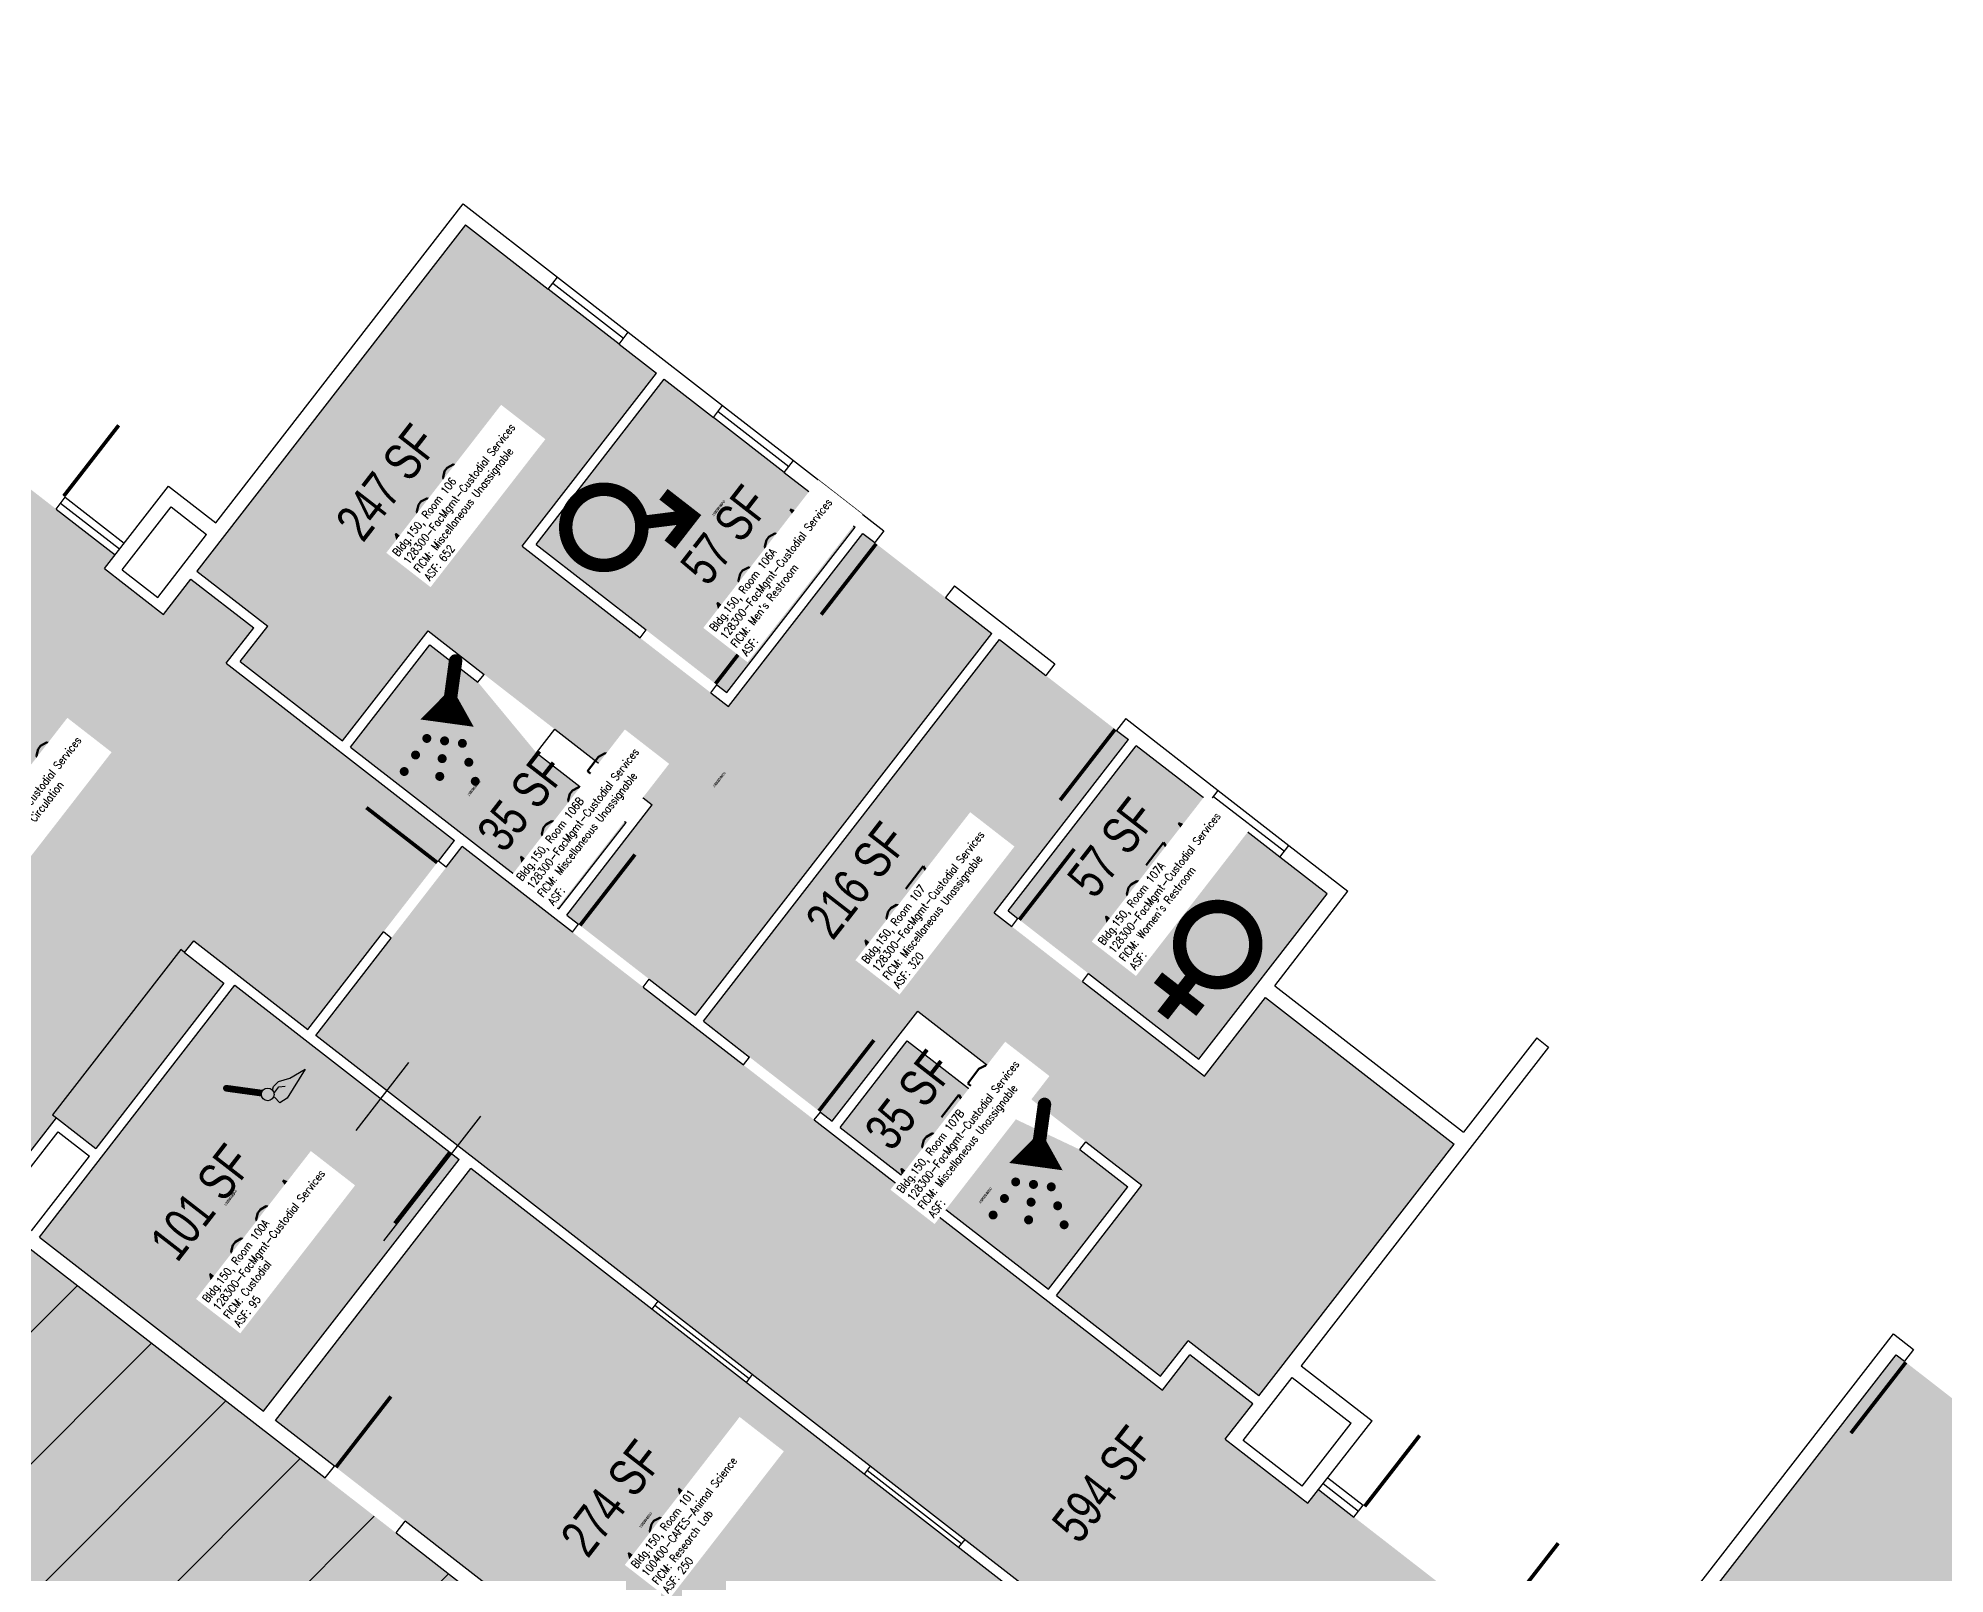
# Model space of a CAD drawing. Header units: inches. Extents: x 69146066 to 69148655, y 27723428 to 27725585.
# Drawn here: x 69146649 to 69147415, y 27724747 to 27725363 of the extents above; entities that cross this region are included whole.
import ezdxf
from ezdxf.enums import TextEntityAlignment as Align

# ---------------------------------------------------------------- set-up
doc = ezdxf.new("R2010")
doc.units = ezdxf.units.IN
doc.header["$LTSCALE"] = 100
doc.header["$MEASUREMENT"] = 0
doc.layers.get('0').update_dxf_attribs({"linetype": 'CONTINUOUS'})
for name, color, linetype in [('A-DOOR', 2, 'CONTINUOUS'), ('A-FLOR', 3, 'CONTINUOUS'), ('A-GLAZ', 1, 'CONTINUOUS'), ('A-IDEN-ICON', 4, 'CONTINUOUS'), ('A-IDEN-RNUM', 7, 'CONTINUOUS'), ('A-IDEN-SNUM', 4, 'CONTINUOUS'), ('A-IDEN-VNUM', 4, 'CONTINUOUS'), ('A-WALL', 5, 'CONTINUOUS'), ('AREA-TEXT', 3, 'CONTINUOUS'), ('Rooms-Capacity', 4, 'CONTINUOUS'), ('Rooms-Category-Color', 7, 'CONTINUOUS'), ('Rooms-College-Color', 7, 'CONTINUOUS'), ('Rooms-Department-Color', 7, 'CONTINUOUS'), ('Rooms-Division-Color', 7, 'CONTINUOUS'), ('Rooms-Information', 7, 'CONTINUOUS')]:
    doc.layers.add(name, color=color, linetype=linetype)
doc.styles.add('AREA', font='arial.ttf', dxfattribs={"width": 0.75, "height": 12})
doc.styles.add('ROOMSNUMBER', font='txt', dxfattribs={"height": 1})
doc.styles.add('ROOMVNUMBER', font='simplex.shx', dxfattribs={"width": 0.85})

# ---------------------------------------------------------------- blocks, each defined once
blk = doc.blocks.new('CPSHOWER')
at = {"color": 0, "linetype": 'ByBlock'}
blk.add_lwpolyline([(-0.015, 0.0396, 0, 0.06, 0), (0.005, 0.005, 0.06, 0.06, 0)], format="xyseb", dxfattribs=at)
for points, const_width in [([(-0.0319, 0.0624, 1), (-0.0281, 0.0689, 1)], 0.0075), ([(0.0302, -0.0036, 1), (0.0345, -0.0011, 1)], 0.005), ([(-0.0045, -0.0236, 1), (-0.0002, -0.0211, 1)], 0.005), ([(0.0128, -0.0136, 1), (0.0172, -0.0111, 1)], 0.005), ([(0.0488, -0.0159, 1), (0.0531, -0.0134, 1)], 0.005), ([(-0.0031, -0.0459, 1), (0.0012, -0.0434, 1)], 0.005), ([(0.0228, -0.0309, 1), (0.0272, -0.0284, 1)], 0.005), ([(0.0328, -0.0482, 1), (0.0372, -0.0457, 1)], 0.005), ([(0.0675, -0.0282, 1), (0.0718, -0.0257, 1)], 0.005), ([(-0.0018, -0.0682, 1), (0.0025, -0.0657, 1)], 0.005)]:
    blk.add_lwpolyline(points, format="xyb", close=True, dxfattribs=dict(at, const_width=const_width))
at = {"color": 0, "linetype": 'ByBlock', "const_width": 0.015}
blk.add_lwpolyline([(-0.01, 0.031), (-0.03, 0.0656)], dxfattribs=at)
blk = doc.blocks.new('CPMEN')
at = {"color": 0, "linetype": 'ByBlock', "const_width": 0.015}
for points in [[(0.055, 0.01), (0.055, 0.05), (0.015, 0.05)], [(0.0151, 0.0101), (0.055, 0.05)]]:
    blk.add_lwpolyline(points, dxfattribs=at)
blk.add_lwpolyline([(-0.0575, -0.02, 1), (0.0275, -0.02, 1)], format="xyb", close=True, dxfattribs=at)
blk = doc.blocks.new('CPWOMEN')
at = {"color": 0, "linetype": 'ByBlock', "const_width": 0.015}
blk.add_lwpolyline([(-0.0375, 0, 1), (0.0475, 0, 1)], format="xyb", close=True, dxfattribs=at)
for points in [[(0.005, -0.04), (0.005, -0.1)], [(-0.025, -0.07), (0.035, -0.07)]]:
    blk.add_lwpolyline(points, dxfattribs=at)
blk = doc.blocks.new('CPCUST')
for p, q in [((0.0262, -0.0408), (0.0446, -0.0406)), ((0.0297, -0.0341), (0.0376, -0.0302)), ((0.0376, -0.0302), (0.0533, -0.0324)), ((0.0446, -0.0406), (0.0543, -0.0505)), ((0.0533, -0.0324), (0.0745, -0.0479)), ((0.0171, -0.0639), (0.02, -0.0466)), ((0.0358, -0.0705), (0.0171, -0.0639)), ((0.1117, -0.0625), (0.0358, -0.0705)), ((0.0745, -0.0479), (0.1117, -0.0625))]:
    blk.add_line(p, q)
at = {"const_width": 0.015}
blk.add_lwpolyline([(-0.03, 0.05), (0.01, -0.0193)], dxfattribs=at)
at = {"const_width": 0.0075}
blk.add_lwpolyline([(-0.0332, 0.0481, 1), (-0.0268, 0.0519, 1)], format="xyb", close=True, dxfattribs=at)
blk.add_circle((0.0158, -0.0313), 0.0141)

msp = doc.modelspace()

# ---------------------------------------------------------------- hatches: boundary and pattern name
at = {"layer": 'Rooms-Capacity'}
h = msp.add_hatch(dxfattribs=at)
h.set_pattern_fill('ANSI31', color=256, scale=300, style=0)
h.set_pattern_definition([(45, (0, 0), (-26.516504294, 26.516504294), [])])
h.paths.add_polyline_path([(69146668.64, 27724457.11), (69146706.56, 27724427.68), (69146744.47, 27724398.24), (69146787.52, 27724364.82), (69146809.6, 27724393.26), (69146853.75, 27724450.13), (69146982.53, 27724616.01), (69146792.95, 27724763.19), (69146764.51, 27724785.26), (69146730.55, 27724811.63), (69146702.11, 27724833.71), (69146646.03, 27724877.25), (69146622.13, 27724895.8), (69146593.7, 27724917.87), (69146555.98, 27724947.16), (69146480.55, 27724850), (69146451.12, 27724812.08), (69146436.4, 27724793.12), (69146406.96, 27724755.21), (69146360.97, 27724695.97), (69146403.63, 27724662.85), (69146441.54, 27724633.42), (69146479.46, 27724603.98), (69146517.37, 27724574.55), (69146555.29, 27724545.11), (69146593.2, 27724515.68), (69146630.72, 27724486.55)])
at = {"layer": 'Rooms-Category-Color', "true_color": 0xadadad}
for points in [[(69146680.07, 27725155.92), (69146656.37, 27725174.32), (69146599.5, 27725218.47), (69146575.8, 27725236.87), (69146571.51, 27725231.34), (69146552.55, 27725246.05), (69146534.15, 27725222.36), (69146526.26, 27725228.49), (69146497.82, 27725250.57), (69146385.65, 27725337.64), (69146357.22, 27725359.72), (69146352.48, 27725363.4), (69146347.88, 27725357.47), (69146325.8, 27725329.04), (69146319.98, 27725321.53), (69146366.18, 27725285.66), (69146394.62, 27725263.58), (69146501.65, 27725180.49), (69146491.84, 27725167.85), (69146450.45, 27725114.53), (69146438.49, 27725099.13), (69146416.41, 27725070.69), (69146412.74, 27725065.96), (69146431.69, 27725051.24), (69146427.4, 27725045.71), (69146451.1, 27725027.31), (69146507.97, 27724983.16), (69146531.67, 27724964.76), (69146535.96, 27724970.29), (69146597.38, 27724922.61), (69146625.81, 27724900.54), (69146630.75, 27724896.7), (69146656.5, 27724929.88), (69146672.3, 27724917.62), (69146723.81, 27724983.97), (69146708.02, 27724996.23), (69146711.7, 27725000.97), (69146757.51, 27724965.4), (69146787.86, 27725004.5), (69146809.94, 27725032.94), (69146816.38, 27725041.24), (69146724.75, 27725112.37), (69146735.79, 27725126.59), (69146710.51, 27725146.21), (69146699.47, 27725131.99), (69146675.78, 27725150.39)], [(69146919.38, 27725100.53), (69146926.49, 27725095.01), (69146980.45, 27725164.52), (69146985.19, 27725160.84), (69147013.63, 27725138.77), (69147032.19, 27725124.36), (69146913.23, 27724971.11), (69146894.66, 27724985.53), (69146866.23, 27725007.6), (69146861.49, 27725011.28), (69146895.83, 27725055.52), (69146856.73, 27725085.87), (69146828.29, 27725107.95), (69146805.78, 27725125.42), (69146771.44, 27725081.19), (69146730.36, 27725113.08), (69146741.4, 27725127.29), (69146712.96, 27725149.37), (69146820.89, 27725288.39), (69146854.07, 27725262.64), (69146882.51, 27725240.56), (69146897.51, 27725228.91), (69146843.55, 27725159.4), (69146890.94, 27725122.61)], [(69146921.83, 27725103.69), (69146893.4, 27725125.77), (69146849.16, 27725160.11), (69146900.67, 27725226.46), (69146920.42, 27725211.13), (69146948.86, 27725189.05), (69146977.29, 27725166.98), (69146925.78, 27725100.62)], [(69146806.49, 27725119.81), (69146825.84, 27725104.79), (69146849.37, 27725076.39), (69146885.31, 27725048.49), (69146858.33, 27725013.73), (69146774.6, 27725078.74)], [(69147087.09, 27725081.74), (69147033.13, 27725012.22), (69147040.24, 27725006.71), (69147068.67, 27724984.63), (69147117.65, 27724946.61), (69147142.18, 27724978.21), (69147218.01, 27724919.34), (69147139.51, 27724818.23), (69147111.08, 27724840.3), (69147100.04, 27724826.09), (69147058.17, 27724858.59), (69147092.51, 27724902.82), (69147070, 27724920.3), (69147041.57, 27724942.37), (69147002.47, 27724972.73), (69146968.12, 27724928.49), (69146963.39, 27724932.17), (69146934.95, 27724954.25), (69146916.39, 27724968.66), (69147035.35, 27725121.9), (69147053.92, 27725107.49), (69147082.35, 27725085.42)], [(69147147.91, 27725034.52), (69147119.48, 27725056.59), (69147090.25, 27725079.28), (69147038.74, 27725012.93), (69147042.69, 27725009.87), (69147071.13, 27724987.79), (69147115.36, 27724953.45), (69147166.87, 27725019.8)], [(69146791.02, 27725002.05), (69146760.67, 27724962.95), (69147071.89, 27724721.34), (69147031.42, 27724669.21), (69147009.34, 27724640.77), (69146990.95, 27724617.07), (69147019.38, 27724595), (69147015.09, 27724589.47), (69147029.31, 27724578.43), (69147086.18, 27724534.28), (69147100.4, 27724523.24), (69147104.69, 27724528.77), (69147133.13, 27724506.69), (69147140.49, 27724516.17), (69147184.64, 27724573.04), (69147214.08, 27724610.96), (69147251.99, 27724581.52), (69147282.96, 27724621.41), (69147305.03, 27724649.85), (69147310.86, 27724657.35), (69147244.51, 27724708.87), (69147248.8, 27724714.39), (69147234.58, 27724725.43), (69147177.71, 27724769.59), (69147163.49, 27724780.62), (69147159.2, 27724775.09), (69147126.02, 27724800.85), (69147137.06, 27724815.07), (69147111.78, 27724834.69), (69147100.75, 27724820.47), (69146960.93, 27724929.01), (69146932.5, 27724951.09), (69146892.21, 27724982.37), (69146863.77, 27725004.44), (69146819.54, 27725038.78), (69146813.1, 27725030.49)], [(69146705.79, 27724838.45), (69146734.23, 27724816.37), (69146739.76, 27724812.08), (69146818.25, 27724913.19), (69146728.2, 27724983.09), (69146649.71, 27724881.99)], [(69146998.27, 27724960.8), (69147034.21, 27724932.9), (69147067.55, 27724917.14), (69147086.9, 27724902.11), (69147055.01, 27724861.04), (69146971.28, 27724926.04)]]:
    msp.add_hatch(color=253, dxfattribs=at).paths.add_polyline_path(points)
at = {"layer": 'Rooms-Category-Color', "true_color": 0xe3f498}
for points in [[(69146668.64, 27724457.11), (69146706.56, 27724427.68), (69146744.47, 27724398.24), (69146787.52, 27724364.82), (69146809.6, 27724393.26), (69146853.75, 27724450.13), (69146982.53, 27724616.01), (69146792.95, 27724763.19), (69146764.51, 27724785.26), (69146730.55, 27724811.63), (69146702.11, 27724833.71), (69146646.03, 27724877.25), (69146622.13, 27724895.8), (69146593.7, 27724917.87), (69146555.98, 27724947.16), (69146480.55, 27724850), (69146451.12, 27724812.08), (69146436.4, 27724793.12), (69146406.96, 27724755.21), (69146360.97, 27724695.97), (69146403.63, 27724662.85), (69146441.54, 27724633.42), (69146479.46, 27724603.98), (69146517.37, 27724574.55), (69146555.29, 27724545.11), (69146593.2, 27724515.68), (69146630.72, 27724486.55)], [(69147006.18, 27724643.22), (69147028.26, 27724671.66), (69147066.28, 27724720.63), (69146822.99, 27724909.51), (69146744.5, 27724808.4), (69146768.19, 27724790), (69146796.63, 27724767.93), (69146987.79, 27724619.52)], [(69147791.86, 27724610.56), (69147794.32, 27724613.72), (69147818.29, 27724595.1), (69147856.21, 27724565.67), (69147888.6, 27724540.52), (69147885.53, 27724536.58), (69147863.45, 27724508.14), (69147844.75, 27724484.05), (69147800.6, 27724427.17), (69147730.38, 27724336.73), (69147682.99, 27724373.52), (69147654.55, 27724395.6), (69147280.14, 27724686.27), (69147395.42, 27724834.77), (69147398.78, 27724832.17), (69147427.22, 27724810.09), (69147452.3, 27724790.62), (69147492.77, 27724842.75), (69147601.78, 27724758.13), (69147658.65, 27724713.97)]]:
    msp.add_hatch(color=61, dxfattribs=at).paths.add_polyline_path(points)
at = {"layer": 'Rooms-College-Color', "true_color": 0xadadad}
for points in [[(69146680.07, 27725155.92), (69146656.37, 27725174.32), (69146599.5, 27725218.47), (69146575.8, 27725236.87), (69146571.51, 27725231.34), (69146552.55, 27725246.05), (69146534.15, 27725222.36), (69146526.26, 27725228.49), (69146497.82, 27725250.57), (69146385.65, 27725337.64), (69146357.22, 27725359.72), (69146352.48, 27725363.4), (69146347.88, 27725357.47), (69146325.8, 27725329.04), (69146319.98, 27725321.53), (69146366.18, 27725285.66), (69146394.62, 27725263.58), (69146501.65, 27725180.49), (69146491.84, 27725167.85), (69146450.45, 27725114.53), (69146438.49, 27725099.13), (69146416.41, 27725070.69), (69146412.74, 27725065.96), (69146431.69, 27725051.24), (69146427.4, 27725045.71), (69146451.1, 27725027.31), (69146507.97, 27724983.16), (69146531.67, 27724964.76), (69146535.96, 27724970.29), (69146597.38, 27724922.61), (69146625.81, 27724900.54), (69146630.75, 27724896.7), (69146656.5, 27724929.88), (69146672.3, 27724917.62), (69146723.81, 27724983.97), (69146708.02, 27724996.23), (69146711.7, 27725000.97), (69146757.51, 27724965.4), (69146787.86, 27725004.5), (69146809.94, 27725032.94), (69146816.38, 27725041.24), (69146724.75, 27725112.37), (69146735.79, 27725126.59), (69146710.51, 27725146.21), (69146699.47, 27725131.99), (69146675.78, 27725150.39)], [(69146921.83, 27725103.69), (69146893.4, 27725125.77), (69146849.16, 27725160.11), (69146900.67, 27725226.46), (69146920.42, 27725211.13), (69146948.86, 27725189.05), (69146977.29, 27725166.98), (69146925.78, 27725100.62)], [(69146806.49, 27725119.81), (69146825.84, 27725104.79), (69146849.37, 27725076.39), (69146885.31, 27725048.49), (69146858.33, 27725013.73), (69146774.6, 27725078.74)], [(69147147.91, 27725034.52), (69147119.48, 27725056.59), (69147090.25, 27725079.28), (69147038.74, 27725012.93), (69147042.69, 27725009.87), (69147071.13, 27724987.79), (69147115.36, 27724953.45), (69147166.87, 27725019.8)], [(69146998.27, 27724960.8), (69147034.21, 27724932.9), (69147067.55, 27724917.14), (69147086.9, 27724902.11), (69147055.01, 27724861.04), (69146971.28, 27724926.04)]]:
    msp.add_hatch(color=253, dxfattribs=at).paths.add_polyline_path(points)
at = {"layer": 'Rooms-College-Color', "true_color": 0xe3c5e1}
for points in [[(69146919.38, 27725100.53), (69146926.49, 27725095.01), (69146980.45, 27725164.52), (69146985.19, 27725160.84), (69147013.63, 27725138.77), (69147032.19, 27725124.36), (69146913.23, 27724971.11), (69146894.66, 27724985.53), (69146866.23, 27725007.6), (69146861.49, 27725011.28), (69146895.83, 27725055.52), (69146856.73, 27725085.87), (69146828.29, 27725107.95), (69146805.78, 27725125.42), (69146771.44, 27725081.19), (69146730.36, 27725113.08), (69146741.4, 27725127.29), (69146712.96, 27725149.37), (69146820.89, 27725288.39), (69146854.07, 27725262.64), (69146882.51, 27725240.56), (69146897.51, 27725228.91), (69146843.55, 27725159.4), (69146890.94, 27725122.61)], [(69147087.09, 27725081.74), (69147033.13, 27725012.22), (69147040.24, 27725006.71), (69147068.67, 27724984.63), (69147117.65, 27724946.61), (69147142.18, 27724978.21), (69147218.01, 27724919.34), (69147139.51, 27724818.23), (69147111.08, 27724840.3), (69147100.04, 27724826.09), (69147058.17, 27724858.59), (69147092.51, 27724902.82), (69147070, 27724920.3), (69147041.57, 27724942.37), (69147002.47, 27724972.73), (69146968.12, 27724928.49), (69146963.39, 27724932.17), (69146934.95, 27724954.25), (69146916.39, 27724968.66), (69147035.35, 27725121.9), (69147053.92, 27725107.49), (69147082.35, 27725085.42)], [(69146791.02, 27725002.05), (69146760.67, 27724962.95), (69147071.89, 27724721.34), (69147031.42, 27724669.21), (69147009.34, 27724640.77), (69146990.95, 27724617.07), (69147019.38, 27724595), (69147015.09, 27724589.47), (69147029.31, 27724578.43), (69147086.18, 27724534.28), (69147100.4, 27724523.24), (69147104.69, 27724528.77), (69147133.13, 27724506.69), (69147140.49, 27724516.17), (69147184.64, 27724573.04), (69147214.08, 27724610.96), (69147251.99, 27724581.52), (69147282.96, 27724621.41), (69147305.03, 27724649.85), (69147310.86, 27724657.35), (69147244.51, 27724708.87), (69147248.8, 27724714.39), (69147234.58, 27724725.43), (69147177.71, 27724769.59), (69147163.49, 27724780.62), (69147159.2, 27724775.09), (69147126.02, 27724800.85), (69147137.06, 27724815.07), (69147111.78, 27724834.69), (69147100.75, 27724820.47), (69146960.93, 27724929.01), (69146932.5, 27724951.09), (69146892.21, 27724982.37), (69146863.77, 27725004.44), (69146819.54, 27725038.78), (69146813.1, 27725030.49)], [(69146705.79, 27724838.45), (69146734.23, 27724816.37), (69146739.76, 27724812.08), (69146818.25, 27724913.19), (69146728.2, 27724983.09), (69146649.71, 27724881.99)], [(69146668.64, 27724457.11), (69146706.56, 27724427.68), (69146744.47, 27724398.24), (69146787.52, 27724364.82), (69146809.6, 27724393.26), (69146853.75, 27724450.13), (69146982.53, 27724616.01), (69146792.95, 27724763.19), (69146764.51, 27724785.26), (69146730.55, 27724811.63), (69146702.11, 27724833.71), (69146646.03, 27724877.25), (69146622.13, 27724895.8), (69146593.7, 27724917.87), (69146555.98, 27724947.16), (69146480.55, 27724850), (69146451.12, 27724812.08), (69146436.4, 27724793.12), (69146406.96, 27724755.21), (69146360.97, 27724695.97), (69146403.63, 27724662.85), (69146441.54, 27724633.42), (69146479.46, 27724603.98), (69146517.37, 27724574.55), (69146555.29, 27724545.11), (69146593.2, 27724515.68), (69146630.72, 27724486.55)], [(69147006.18, 27724643.22), (69147028.26, 27724671.66), (69147066.28, 27724720.63), (69146822.99, 27724909.51), (69146744.5, 27724808.4), (69146768.19, 27724790), (69146796.63, 27724767.93), (69146987.79, 27724619.52)], [(69147791.86, 27724610.56), (69147794.32, 27724613.72), (69147818.29, 27724595.1), (69147856.21, 27724565.67), (69147888.6, 27724540.52), (69147885.53, 27724536.58), (69147863.45, 27724508.14), (69147844.75, 27724484.05), (69147800.6, 27724427.17), (69147730.38, 27724336.73), (69147682.99, 27724373.52), (69147654.55, 27724395.6), (69147280.14, 27724686.27), (69147395.42, 27724834.77), (69147398.78, 27724832.17), (69147427.22, 27724810.09), (69147452.3, 27724790.62), (69147492.77, 27724842.75), (69147601.78, 27724758.13), (69147658.65, 27724713.97)]]:
    msp.add_hatch(color=254, dxfattribs=at).paths.add_polyline_path(points)
at = {"layer": 'Rooms-Department-Color', "true_color": 0xacacac}
for points in [[(69146680.07, 27725155.92), (69146656.37, 27725174.32), (69146599.5, 27725218.47), (69146575.8, 27725236.87), (69146571.51, 27725231.34), (69146552.55, 27725246.05), (69146534.15, 27725222.36), (69146526.26, 27725228.49), (69146497.82, 27725250.57), (69146385.65, 27725337.64), (69146357.22, 27725359.72), (69146352.48, 27725363.4), (69146347.88, 27725357.47), (69146325.8, 27725329.04), (69146319.98, 27725321.53), (69146366.18, 27725285.66), (69146394.62, 27725263.58), (69146501.65, 27725180.49), (69146491.84, 27725167.85), (69146450.45, 27725114.53), (69146438.49, 27725099.13), (69146416.41, 27725070.69), (69146412.74, 27725065.96), (69146431.69, 27725051.24), (69146427.4, 27725045.71), (69146451.1, 27725027.31), (69146507.97, 27724983.16), (69146531.67, 27724964.76), (69146535.96, 27724970.29), (69146597.38, 27724922.61), (69146625.81, 27724900.54), (69146630.75, 27724896.7), (69146656.5, 27724929.88), (69146672.3, 27724917.62), (69146723.81, 27724983.97), (69146708.02, 27724996.23), (69146711.7, 27725000.97), (69146757.51, 27724965.4), (69146787.86, 27725004.5), (69146809.94, 27725032.94), (69146816.38, 27725041.24), (69146724.75, 27725112.37), (69146735.79, 27725126.59), (69146710.51, 27725146.21), (69146699.47, 27725131.99), (69146675.78, 27725150.39)], [(69146919.38, 27725100.53), (69146926.49, 27725095.01), (69146980.45, 27725164.52), (69146985.19, 27725160.84), (69147013.63, 27725138.77), (69147032.19, 27725124.36), (69146913.23, 27724971.11), (69146894.66, 27724985.53), (69146866.23, 27725007.6), (69146861.49, 27725011.28), (69146895.83, 27725055.52), (69146856.73, 27725085.87), (69146828.29, 27725107.95), (69146805.78, 27725125.42), (69146771.44, 27725081.19), (69146730.36, 27725113.08), (69146741.4, 27725127.29), (69146712.96, 27725149.37), (69146820.89, 27725288.39), (69146854.07, 27725262.64), (69146882.51, 27725240.56), (69146897.51, 27725228.91), (69146843.55, 27725159.4), (69146890.94, 27725122.61)], [(69146921.83, 27725103.69), (69146893.4, 27725125.77), (69146849.16, 27725160.11), (69146900.67, 27725226.46), (69146920.42, 27725211.13), (69146948.86, 27725189.05), (69146977.29, 27725166.98), (69146925.78, 27725100.62)], [(69146806.49, 27725119.81), (69146825.84, 27725104.79), (69146849.37, 27725076.39), (69146885.31, 27725048.49), (69146858.33, 27725013.73), (69146774.6, 27725078.74)], [(69147087.09, 27725081.74), (69147033.13, 27725012.22), (69147040.24, 27725006.71), (69147068.67, 27724984.63), (69147117.65, 27724946.61), (69147142.18, 27724978.21), (69147218.01, 27724919.34), (69147139.51, 27724818.23), (69147111.08, 27724840.3), (69147100.04, 27724826.09), (69147058.17, 27724858.59), (69147092.51, 27724902.82), (69147070, 27724920.3), (69147041.57, 27724942.37), (69147002.47, 27724972.73), (69146968.12, 27724928.49), (69146963.39, 27724932.17), (69146934.95, 27724954.25), (69146916.39, 27724968.66), (69147035.35, 27725121.9), (69147053.92, 27725107.49), (69147082.35, 27725085.42)], [(69147147.91, 27725034.52), (69147119.48, 27725056.59), (69147090.25, 27725079.28), (69147038.74, 27725012.93), (69147042.69, 27725009.87), (69147071.13, 27724987.79), (69147115.36, 27724953.45), (69147166.87, 27725019.8)], [(69146791.02, 27725002.05), (69146760.67, 27724962.95), (69147071.89, 27724721.34), (69147031.42, 27724669.21), (69147009.34, 27724640.77), (69146990.95, 27724617.07), (69147019.38, 27724595), (69147015.09, 27724589.47), (69147029.31, 27724578.43), (69147086.18, 27724534.28), (69147100.4, 27724523.24), (69147104.69, 27724528.77), (69147133.13, 27724506.69), (69147140.49, 27724516.17), (69147184.64, 27724573.04), (69147214.08, 27724610.96), (69147251.99, 27724581.52), (69147282.96, 27724621.41), (69147305.03, 27724649.85), (69147310.86, 27724657.35), (69147244.51, 27724708.87), (69147248.8, 27724714.39), (69147234.58, 27724725.43), (69147177.71, 27724769.59), (69147163.49, 27724780.62), (69147159.2, 27724775.09), (69147126.02, 27724800.85), (69147137.06, 27724815.07), (69147111.78, 27724834.69), (69147100.75, 27724820.47), (69146960.93, 27724929.01), (69146932.5, 27724951.09), (69146892.21, 27724982.37), (69146863.77, 27725004.44), (69146819.54, 27725038.78), (69146813.1, 27725030.49)], [(69146705.79, 27724838.45), (69146734.23, 27724816.37), (69146739.76, 27724812.08), (69146818.25, 27724913.19), (69146728.2, 27724983.09), (69146649.71, 27724881.99)], [(69146998.27, 27724960.8), (69147034.21, 27724932.9), (69147067.55, 27724917.14), (69147086.9, 27724902.11), (69147055.01, 27724861.04), (69146971.28, 27724926.04)]]:
    msp.add_hatch(color=253, dxfattribs=at).paths.add_polyline_path(points)
at = {"layer": 'Rooms-Department-Color', "true_color": 0xe3c5e1}
for points in [[(69146668.64, 27724457.11), (69146706.56, 27724427.68), (69146744.47, 27724398.24), (69146787.52, 27724364.82), (69146809.6, 27724393.26), (69146853.75, 27724450.13), (69146982.53, 27724616.01), (69146792.95, 27724763.19), (69146764.51, 27724785.26), (69146730.55, 27724811.63), (69146702.11, 27724833.71), (69146646.03, 27724877.25), (69146622.13, 27724895.8), (69146593.7, 27724917.87), (69146555.98, 27724947.16), (69146480.55, 27724850), (69146451.12, 27724812.08), (69146436.4, 27724793.12), (69146406.96, 27724755.21), (69146360.97, 27724695.97), (69146403.63, 27724662.85), (69146441.54, 27724633.42), (69146479.46, 27724603.98), (69146517.37, 27724574.55), (69146555.29, 27724545.11), (69146593.2, 27724515.68), (69146630.72, 27724486.55)], [(69147006.18, 27724643.22), (69147028.26, 27724671.66), (69147066.28, 27724720.63), (69146822.99, 27724909.51), (69146744.5, 27724808.4), (69146768.19, 27724790), (69146796.63, 27724767.93), (69146987.79, 27724619.52)], [(69147791.86, 27724610.56), (69147794.32, 27724613.72), (69147818.29, 27724595.1), (69147856.21, 27724565.67), (69147888.6, 27724540.52), (69147885.53, 27724536.58), (69147863.45, 27724508.14), (69147844.75, 27724484.05), (69147800.6, 27724427.17), (69147730.38, 27724336.73), (69147682.99, 27724373.52), (69147654.55, 27724395.6), (69147280.14, 27724686.27), (69147395.42, 27724834.77), (69147398.78, 27724832.17), (69147427.22, 27724810.09), (69147452.3, 27724790.62), (69147492.77, 27724842.75), (69147601.78, 27724758.13), (69147658.65, 27724713.97)]]:
    msp.add_hatch(color=254, dxfattribs=at).paths.add_polyline_path(points)
at = {"layer": 'Rooms-Division-Color', "true_color": 0xadadad}
for points in [[(69146680.07, 27725155.92), (69146656.37, 27725174.32), (69146599.5, 27725218.47), (69146575.8, 27725236.87), (69146571.51, 27725231.34), (69146552.55, 27725246.05), (69146534.15, 27725222.36), (69146526.26, 27725228.49), (69146497.82, 27725250.57), (69146385.65, 27725337.64), (69146357.22, 27725359.72), (69146352.48, 27725363.4), (69146347.88, 27725357.47), (69146325.8, 27725329.04), (69146319.98, 27725321.53), (69146366.18, 27725285.66), (69146394.62, 27725263.58), (69146501.65, 27725180.49), (69146491.84, 27725167.85), (69146450.45, 27725114.53), (69146438.49, 27725099.13), (69146416.41, 27725070.69), (69146412.74, 27725065.96), (69146431.69, 27725051.24), (69146427.4, 27725045.71), (69146451.1, 27725027.31), (69146507.97, 27724983.16), (69146531.67, 27724964.76), (69146535.96, 27724970.29), (69146597.38, 27724922.61), (69146625.81, 27724900.54), (69146630.75, 27724896.7), (69146656.5, 27724929.88), (69146672.3, 27724917.62), (69146723.81, 27724983.97), (69146708.02, 27724996.23), (69146711.7, 27725000.97), (69146757.51, 27724965.4), (69146787.86, 27725004.5), (69146809.94, 27725032.94), (69146816.38, 27725041.24), (69146724.75, 27725112.37), (69146735.79, 27725126.59), (69146710.51, 27725146.21), (69146699.47, 27725131.99), (69146675.78, 27725150.39)], [(69146919.38, 27725100.53), (69146926.49, 27725095.01), (69146980.45, 27725164.52), (69146985.19, 27725160.84), (69147013.63, 27725138.77), (69147032.19, 27725124.36), (69146913.23, 27724971.11), (69146894.66, 27724985.53), (69146866.23, 27725007.6), (69146861.49, 27725011.28), (69146895.83, 27725055.52), (69146856.73, 27725085.87), (69146828.29, 27725107.95), (69146805.78, 27725125.42), (69146771.44, 27725081.19), (69146730.36, 27725113.08), (69146741.4, 27725127.29), (69146712.96, 27725149.37), (69146820.89, 27725288.39), (69146854.07, 27725262.64), (69146882.51, 27725240.56), (69146897.51, 27725228.91), (69146843.55, 27725159.4), (69146890.94, 27725122.61)], [(69146921.83, 27725103.69), (69146893.4, 27725125.77), (69146849.16, 27725160.11), (69146900.67, 27725226.46), (69146920.42, 27725211.13), (69146948.86, 27725189.05), (69146977.29, 27725166.98), (69146925.78, 27725100.62)], [(69146806.49, 27725119.81), (69146825.84, 27725104.79), (69146849.37, 27725076.39), (69146885.31, 27725048.49), (69146858.33, 27725013.73), (69146774.6, 27725078.74)], [(69147087.09, 27725081.74), (69147033.13, 27725012.22), (69147040.24, 27725006.71), (69147068.67, 27724984.63), (69147117.65, 27724946.61), (69147142.18, 27724978.21), (69147218.01, 27724919.34), (69147139.51, 27724818.23), (69147111.08, 27724840.3), (69147100.04, 27724826.09), (69147058.17, 27724858.59), (69147092.51, 27724902.82), (69147070, 27724920.3), (69147041.57, 27724942.37), (69147002.47, 27724972.73), (69146968.12, 27724928.49), (69146963.39, 27724932.17), (69146934.95, 27724954.25), (69146916.39, 27724968.66), (69147035.35, 27725121.9), (69147053.92, 27725107.49), (69147082.35, 27725085.42)], [(69147147.91, 27725034.52), (69147119.48, 27725056.59), (69147090.25, 27725079.28), (69147038.74, 27725012.93), (69147042.69, 27725009.87), (69147071.13, 27724987.79), (69147115.36, 27724953.45), (69147166.87, 27725019.8)], [(69146791.02, 27725002.05), (69146760.67, 27724962.95), (69147071.89, 27724721.34), (69147031.42, 27724669.21), (69147009.34, 27724640.77), (69146990.95, 27724617.07), (69147019.38, 27724595), (69147015.09, 27724589.47), (69147029.31, 27724578.43), (69147086.18, 27724534.28), (69147100.4, 27724523.24), (69147104.69, 27724528.77), (69147133.13, 27724506.69), (69147140.49, 27724516.17), (69147184.64, 27724573.04), (69147214.08, 27724610.96), (69147251.99, 27724581.52), (69147282.96, 27724621.41), (69147305.03, 27724649.85), (69147310.86, 27724657.35), (69147244.51, 27724708.87), (69147248.8, 27724714.39), (69147234.58, 27724725.43), (69147177.71, 27724769.59), (69147163.49, 27724780.62), (69147159.2, 27724775.09), (69147126.02, 27724800.85), (69147137.06, 27724815.07), (69147111.78, 27724834.69), (69147100.75, 27724820.47), (69146960.93, 27724929.01), (69146932.5, 27724951.09), (69146892.21, 27724982.37), (69146863.77, 27725004.44), (69146819.54, 27725038.78), (69146813.1, 27725030.49)], [(69146705.79, 27724838.45), (69146734.23, 27724816.37), (69146739.76, 27724812.08), (69146818.25, 27724913.19), (69146728.2, 27724983.09), (69146649.71, 27724881.99)], [(69146998.27, 27724960.8), (69147034.21, 27724932.9), (69147067.55, 27724917.14), (69147086.9, 27724902.11), (69147055.01, 27724861.04), (69146971.28, 27724926.04)]]:
    msp.add_hatch(color=253, dxfattribs=at).paths.add_polyline_path(points)
at = {"layer": 'Rooms-Division-Color', "true_color": 0xe3c5e1}
for points in [[(69146668.64, 27724457.11), (69146706.56, 27724427.68), (69146744.47, 27724398.24), (69146787.52, 27724364.82), (69146809.6, 27724393.26), (69146853.75, 27724450.13), (69146982.53, 27724616.01), (69146792.95, 27724763.19), (69146764.51, 27724785.26), (69146730.55, 27724811.63), (69146702.11, 27724833.71), (69146646.03, 27724877.25), (69146622.13, 27724895.8), (69146593.7, 27724917.87), (69146555.98, 27724947.16), (69146480.55, 27724850), (69146451.12, 27724812.08), (69146436.4, 27724793.12), (69146406.96, 27724755.21), (69146360.97, 27724695.97), (69146403.63, 27724662.85), (69146441.54, 27724633.42), (69146479.46, 27724603.98), (69146517.37, 27724574.55), (69146555.29, 27724545.11), (69146593.2, 27724515.68), (69146630.72, 27724486.55)], [(69147006.18, 27724643.22), (69147028.26, 27724671.66), (69147066.28, 27724720.63), (69146822.99, 27724909.51), (69146744.5, 27724808.4), (69146768.19, 27724790), (69146796.63, 27724767.93), (69146987.79, 27724619.52)], [(69147791.86, 27724610.56), (69147794.32, 27724613.72), (69147818.29, 27724595.1), (69147856.21, 27724565.67), (69147888.6, 27724540.52), (69147885.53, 27724536.58), (69147863.45, 27724508.14), (69147844.75, 27724484.05), (69147800.6, 27724427.17), (69147730.38, 27724336.73), (69147682.99, 27724373.52), (69147654.55, 27724395.6), (69147280.14, 27724686.27), (69147395.42, 27724834.77), (69147398.78, 27724832.17), (69147427.22, 27724810.09), (69147452.3, 27724790.62), (69147492.77, 27724842.75), (69147601.78, 27724758.13), (69147658.65, 27724713.97)]]:
    msp.add_hatch(color=254, dxfattribs=at).paths.add_polyline_path(points)

# ---------------------------------------------------------------- linework, layer by layer
at = {"layer": 'A-DOOR'}
for points in [[(69146659.46, 27725179.52, 1.5, 1.5, 0), (69146681.54, 27725207.95, 0, 0, 0), (69146682.13, 27725207.49, 0, 0, 0.414214), (69146631.61, 27725201.13, 0, 0, 0.414214)], [(69146985.79, 27725160.38, 1.5, 1.5, 0), (69146963.71, 27725131.95, 0, 0, 0), (69146963.12, 27725132.41, 0, 0, 0.414214), (69147013.63, 27725138.77, 0, 0, 0.414214)], [(69146921.24, 27725104.15, 1.5, 1.5, 0), (69146943.32, 27725132.59, 0, 0, 0), (69146943.91, 27725132.13, 0, 0, 0.414214), (69146893.4, 27725125.77, 0, 0, 0.414214)], [(69147081.76, 27725085.88, 1.5, 1.5, 0), (69147059.68, 27725057.44, 0, 0, 0), (69147060.28, 27725056.98, 0, 0, -0.414214), (69147053.92, 27725107.49, 0, 0, -0.414214)], [(69146809.48, 27725032.35, 1.5, 1.5, 0), (69146781.04, 27725054.43, 0, 0, 0), (69146781.5, 27725055.02, 0, 0, 0.414214), (69146787.86, 27725004.5, 0, 0, 0.414214)], [(69146866.82, 27725007.14, 1.5, 1.5, 0), (69146888.9, 27725035.58, 0, 0, 0), (69146888.3, 27725036.04, 0, 0, -0.414214), (69146894.66, 27724985.53, 0, 0, -0.414214)], [(69147043.28, 27725009.41, 1.5, 1.5, 0), (69147065.36, 27725037.84, 0, 0, 0), (69147064.77, 27725038.3, 0, 0, -0.414214), (69147071.13, 27724987.79, 0, 0, -0.414214)], [(69146962.79, 27724932.63, 1.5, 1.5, 0), (69146984.87, 27724961.07, 0, 0, 0), (69146985.46, 27724960.61, 0, 0, 0.414214), (69146934.95, 27724954.25, 0, 0, 0.414214)], [(69146814.5, 27724915.95, 1.5, 1.5, 0), (69146792.42, 27724887.52, 0, 0, 0), (69146793.02, 27724887.06, 0, 0, -0.414214), (69146786.66, 27724937.57, 0, 0, -0.414214)], [(69147399.37, 27724831.71, 1.5, 1.5, 0), (69147377.3, 27724803.27, 0, 0, 0), (69147376.71, 27724803.73, 0, 0, 0.414214), (69147427.22, 27724810.09, 0, 0, 0.414214)], [(69146768.79, 27724789.54, 1.5, 1.5, 0), (69146790.86, 27724817.98, 0, 0, 0), (69146790.27, 27724818.44, 0, 0, -0.414214), (69146796.63, 27724767.93, 0, 0, -0.414214)], [(69147181.98, 27724773.86, 1.5, 1.5, 0), (69147204.06, 27724802.3, 0, 0, 0), (69147203.47, 27724802.76, 0, 0, -0.414214), (69147209.83, 27724752.25, 0, 0, -0.414214)], [(69147237.67, 27724730.63, 1.5, 1.5, 0), (69147259.75, 27724759.07, 0, 0, 0), (69147260.34, 27724758.61, 0, 0, 0.414214), (69147209.83, 27724752.25, 0, 0, 0.414214)]]:
    msp.add_lwpolyline(points, format="xyseb", dxfattribs=at)
at = {"layer": 'A-FLOR'}
for p, q in [((69146706.44, 27724997.46), (69146654.92, 27724931.11)), ((69146708.02, 27724996.23), (69146706.44, 27724997.46)), ((69146654.92, 27724931.11), (69146656.5, 27724929.88)), ((69146898.11, 27724856.25), (69146895.66, 27724853.09)), ((69146896.89, 27724854.67), (69146934.8, 27724825.24)), ((69146936.03, 27724826.81), (69146933.58, 27724823.66)), ((69146983.42, 27724790.02), (69146980.97, 27724786.86)), ((69146982.2, 27724788.44), (69147020.11, 27724759.01)), ((69147021.34, 27724760.59), (69147018.89, 27724757.43))]:
    msp.add_line(p, q, dxfattribs=at)
at = {"layer": 'A-GLAZ'}
for p, q in [((69146855.91, 27725265.01), (69146884.35, 27725242.93)), ((69146857.75, 27725267.38), (69146886.18, 27725245.3)), ((69146882.51, 27725240.56), (69146854.07, 27725262.64)), ((69146948.86, 27725189.05), (69146920.42, 27725211.13)), ((69146922.26, 27725213.5), (69146950.7, 27725191.42)), ((69146924.1, 27725215.87), (69146952.54, 27725193.79)), ((69146660.05, 27725179.06), (69146683.75, 27725160.66)), ((69146656.37, 27725174.32), (69146680.07, 27725155.92)), ((69146658.21, 27725176.69), (69146681.91, 27725158.29)), ((69147147.91, 27725034.52), (69147119.48, 27725056.59)), ((69147121.32, 27725058.96), (69147149.75, 27725036.89)), ((69147123.16, 27725061.33), (69147151.59, 27725039.26)), ((69147165.33, 27724782.99), (69147179.55, 27724771.96)), ((69147167.17, 27724785.36), (69147181.39, 27724774.32)), ((69147163.49, 27724780.62), (69147177.71, 27724769.59))]:
    msp.add_line(p, q, dxfattribs=at)
at = {"layer": 'A-WALL'}
for p, q in [((69146720.49, 27725168.85), (69146819.83, 27725296.81)), ((69146819.83, 27725296.81), (69146857.75, 27725267.38)), ((69146820.89, 27725288.39), (69146712.96, 27725149.37)), ((69146820.89, 27725288.39), (69146854.07, 27725262.64)), ((69146854.07, 27725262.64), (69146857.75, 27725267.38)), ((69146882.51, 27725240.56), (69146886.18, 27725245.3)), ((69146882.51, 27725240.56), (69146897.51, 27725228.91)), ((69146886.18, 27725245.3), (69146924.1, 27725215.87)), ((69146843.55, 27725159.4), (69146897.51, 27725228.91)), ((69146849.16, 27725160.11), (69146900.67, 27725226.46)), ((69146900.67, 27725226.46), (69146920.42, 27725211.13)), ((69146920.42, 27725211.13), (69146924.1, 27725215.87)), ((69146948.86, 27725189.05), (69146952.54, 27725193.79)), ((69146948.86, 27725189.05), (69146977.29, 27725166.98)), ((69146952.54, 27725193.79), (69146988.87, 27725165.58)), ((69146656.37, 27725174.32), (69146660.05, 27725179.06)), ((69146675.78, 27725150.39), (69146701.53, 27725183.57)), ((69146701.53, 27725183.57), (69146720.49, 27725168.85)), ((69146682.97, 27725149.87), (69146702.59, 27725175.15)), ((69146702.59, 27725175.15), (69146716.81, 27725164.11)), ((69146697.19, 27725138.83), (69146716.81, 27725164.11)), ((69146925.78, 27725100.62), (69146977.29, 27725166.98)), ((69146926.49, 27725095.01), (69146980.45, 27725164.52)), ((69146980.45, 27725164.52), (69146985.19, 27725160.84)), ((69146988.87, 27725165.58), (69146985.19, 27725160.84)), ((69146843.55, 27725159.4), (69146890.94, 27725122.61)), ((69146849.16, 27725160.11), (69146893.4, 27725125.77)), ((69146675.78, 27725150.39), (69146699.47, 27725131.99)), ((69146682.97, 27725149.87), (69146697.19, 27725138.83)), ((69146712.96, 27725149.37), (69146741.4, 27725127.29)), ((69146699.47, 27725131.99), (69146710.51, 27725146.21)), ((69146710.51, 27725146.21), (69146735.79, 27725126.59)), ((69147017.31, 27725143.51), (69147013.63, 27725138.77)), ((69147017.31, 27725143.51), (69147057.59, 27725112.23)), ((69147013.63, 27725138.77), (69147032.19, 27725124.36)), ((69146724.75, 27725112.37), (69146735.79, 27725126.59)), ((69146730.36, 27725113.08), (69146741.4, 27725127.29)), ((69146771.44, 27725081.19), (69146805.78, 27725125.42)), ((69146805.78, 27725125.42), (69146828.29, 27725107.95)), ((69146890.94, 27725122.61), (69146893.4, 27725125.77)), ((69146774.6, 27725078.74), (69146806.49, 27725119.81)), ((69146806.49, 27725119.81), (69146825.84, 27725104.79)), ((69146913.23, 27724971.11), (69147032.19, 27725124.36)), ((69146916.39, 27724968.66), (69147035.35, 27725121.9)), ((69147035.35, 27725121.9), (69147053.92, 27725107.49)), ((69146724.75, 27725112.37), (69146816.38, 27725041.24)), ((69146730.36, 27725113.08), (69146771.44, 27725081.19)), ((69147057.59, 27725112.23), (69147053.92, 27725107.49)), ((69146825.84, 27725104.79), (69146828.29, 27725107.95)), ((69146919.38, 27725100.53), (69146921.83, 27725103.69)), ((69146921.83, 27725103.69), (69146925.78, 27725100.62)), ((69146919.38, 27725100.53), (69146926.49, 27725095.01)), ((69147086.03, 27725090.16), (69147082.35, 27725085.42)), ((69147086.03, 27725090.16), (69147123.16, 27725061.33)), ((69146849.37, 27725076.39), (69146856.73, 27725085.87)), ((69146856.73, 27725085.87), (69146895.83, 27725055.52)), ((69147033.13, 27725012.22), (69147087.09, 27725081.74)), ((69147082.35, 27725085.42), (69147087.09, 27725081.74)), ((69146774.6, 27725078.74), (69146858.33, 27725013.73)), ((69146849.37, 27725076.39), (69146885.31, 27725048.49)), ((69147038.74, 27725012.93), (69147090.25, 27725079.28)), ((69147119.48, 27725056.59), (69147090.25, 27725079.28)), ((69147119.48, 27725056.59), (69147123.16, 27725061.33)), ((69146861.49, 27725011.28), (69146895.83, 27725055.52)), ((69146809.94, 27725032.94), (69146816.38, 27725041.24)), ((69146858.33, 27725013.73), (69146885.31, 27725048.49)), ((69146813.1, 27725030.49), (69146819.54, 27725038.78)), ((69146863.77, 27725004.44), (69146819.54, 27725038.78)), ((69147147.91, 27725034.52), (69147151.59, 27725039.26)), ((69147166.87, 27725019.8), (69147147.91, 27725034.52)), ((69147151.59, 27725039.26), (69147175.29, 27725020.86)), ((69146813.1, 27725030.49), (69146809.94, 27725032.94)), ((69147115.36, 27724953.45), (69147166.87, 27725019.8)), ((69147145.86, 27724982.94), (69147175.29, 27725020.86)), ((69146861.49, 27725011.28), (69146866.23, 27725007.6)), ((69147033.13, 27725012.22), (69147040.24, 27725006.71)), ((69147038.74, 27725012.93), (69147042.69, 27725009.87)), ((69146757.51, 27724965.4), (69146787.86, 27725004.5)), ((69146791.02, 27725002.05), (69146787.86, 27725004.5)), ((69146863.77, 27725004.44), (69146866.23, 27725007.6)), ((69147040.24, 27725006.71), (69147042.69, 27725009.87)), ((69146708.02, 27724996.23), (69146711.7, 27725000.97)), ((69146708.02, 27724996.23), (69146723.81, 27724983.97)), ((69146711.7, 27725000.97), (69146757.51, 27724965.4)), ((69146760.67, 27724962.95), (69146791.02, 27725002.05)), ((69147068.67, 27724984.63), (69147071.13, 27724987.79)), ((69147071.13, 27724987.79), (69147115.36, 27724953.45)), ((69146649.71, 27724881.99), (69146728.2, 27724983.09)), ((69146723.81, 27724983.97), (69146672.3, 27724917.62)), ((69146728.2, 27724983.09), (69146818.25, 27724913.19)), ((69146892.21, 27724982.37), (69146894.66, 27724985.53)), ((69146892.21, 27724982.37), (69146932.5, 27724951.09)), ((69146894.66, 27724985.53), (69146913.23, 27724971.11)), ((69147068.67, 27724984.63), (69147117.65, 27724946.61)), ((69147145.86, 27724982.94), (69147221.69, 27724924.08)), ((69146968.12, 27724928.49), (69147002.47, 27724972.73)), ((69147002.47, 27724972.73), (69147041.57, 27724942.37)), ((69147117.65, 27724946.61), (69147142.18, 27724978.21)), ((69147142.18, 27724978.21), (69147218.01, 27724919.34)), ((69146916.39, 27724968.66), (69146934.95, 27724954.25)), ((69147071.89, 27724721.34), (69146760.67, 27724962.95)), ((69146971.28, 27724926.04), (69146998.27, 27724960.8)), ((69146998.27, 27724960.8), (69147034.21, 27724932.9)), ((69147255.86, 27724958.31), (69147156.52, 27724830.35)), ((69147251.12, 27724961.99), (69147221.69, 27724924.08)), ((69147251.12, 27724961.99), (69147255.86, 27724958.31)), ((69146797.9, 27724952.05), (69146776.75, 27724924.81)), ((69146932.5, 27724951.09), (69146934.95, 27724954.25)), ((69147034.21, 27724932.9), (69147041.57, 27724942.37)), ((69146630.75, 27724896.7), (69146656.5, 27724929.88)), ((69146656.5, 27724929.88), (69146672.3, 27724917.62)), ((69146826.8, 27724930.57), (69146787.91, 27724880.48)), ((69146960.93, 27724929.01), (69146963.39, 27724932.17)), ((69146960.93, 27724929.01), (69147100.75, 27724820.47)), ((69146963.39, 27724932.17), (69146968.12, 27724928.49)), ((69146633.91, 27724894.25), (69146657.21, 27724924.27)), ((69146657.21, 27724924.27), (69146669.85, 27724914.46)), ((69146971.28, 27724926.04), (69147055.01, 27724861.04)), ((69147067.55, 27724917.14), (69147070, 27724920.3)), ((69147070, 27724920.3), (69147092.51, 27724902.82)), ((69147139.51, 27724818.23), (69147218.01, 27724919.34)), ((69146646.55, 27724884.44), (69146669.85, 27724914.46)), ((69146739.76, 27724812.08), (69146818.25, 27724913.19)), ((69147067.55, 27724917.14), (69147086.9, 27724902.11)), ((69146744.5, 27724808.4), (69146822.99, 27724909.51)), ((69147066.28, 27724720.63), (69146822.99, 27724909.51)), ((69147055.01, 27724861.04), (69147086.9, 27724902.11)), ((69147058.17, 27724858.59), (69147092.51, 27724902.82)), ((69146649.71, 27724881.99), (69146739.72, 27724812.11)), ((69146646.03, 27724877.25), (69146764.51, 27724785.26)), ((69147058.17, 27724858.59), (69147100.04, 27724826.09)), ((69147298.7, 27724719.97), (69147394.36, 27724843.19)), ((69147394.36, 27724843.19), (69147402.46, 27724836.9)), ((69147100.04, 27724826.09), (69147111.08, 27724840.3)), ((69147100.75, 27724820.47), (69147111.78, 27724834.69)), ((69147139.51, 27724818.23), (69147111.08, 27724840.3)), ((69147137.06, 27724815.07), (69147111.78, 27724834.69)), ((69147280.14, 27724686.27), (69147395.42, 27724834.77)), ((69147395.42, 27724834.77), (69147398.78, 27724832.17)), ((69147402.46, 27724836.9), (69147398.78, 27724832.17)), ((69147156.52, 27724830.35), (69147184.95, 27724808.27)), ((69147133.21, 27724800.33), (69147152.84, 27724825.61)), ((69147152.84, 27724825.61), (69147176.54, 27724807.21)), ((69147126.02, 27724800.85), (69147137.06, 27724815.07)), ((69146768.19, 27724790), (69146744.5, 27724808.4)), ((69147156.91, 27724781.93), (69147176.54, 27724807.21)), ((69147159.2, 27724775.09), (69147184.95, 27724808.27)), ((69147126.02, 27724800.85), (69147159.2, 27724775.09)), ((69147156.91, 27724781.93), (69147133.21, 27724800.33)), ((69146764.51, 27724785.26), (69146768.19, 27724790)), ((69147177.71, 27724769.59), (69147181.39, 27724774.32)), ((69146792.95, 27724763.19), (69146796.63, 27724767.93)), ((69146987.79, 27724619.52), (69146796.63, 27724767.93)), ((69146792.95, 27724763.19), (69146982.53, 27724616.01))]:
    msp.add_line(p, q, dxfattribs=at)

# ---------------------------------------------------------------- block references
at = {"layer": 'A-IDEN-ICON'}
for name, p, xscale, yscale, zscale, rotation in [('CPMEN', (69146885.06, 27725169.35), 359.9999999999999, 359.9999999999999, 359.9999999999999, 322.1766742889534), ('CPSHOWER', (69146810.9, 27725088.05), 359.9999999999999, 359.9999999999999, 359.9999999999999, 322.1766742889534), ('CPWOMEN', (69147121.54, 27725000.55), 359.9999999999999, 359.9999999999999, 359.9999999999999, 322.1766742889534), ('CPCUST', (69146735.22, 27724940.49), 180, 180, 180, 52.17667428895349), ('CPSHOWER', (69147047.43, 27724909.97), 359.9999999999999, 359.9999999999999, 359.9999999999999, 322.1766742889534)]:
    msp.add_blockref(name, p, dxfattribs=dict(at, xscale=xscale, yscale=yscale, zscale=zscale, rotation=rotation))

# ---------------------------------------------------------------- texts
at = {"layer": 'A-IDEN-RNUM', "style": 'ROOMSNUMBER', "width": 0.85}
for s, p in [('0106-A0', (69146922.51, 27725174.69)), ('0106-00', (69146922.7, 27725065.67)), ('0106-B0', (69146824.19, 27725062.22)), ('0107-A0', (69147114.68, 27725026.77)), ('0107-00', (69147007.62, 27724999.75)), ('0100-A0', (69146726.48, 27724897.71)), ('0107-B0', (69147029.63, 27724898.7)), ('0101-00', (69146893.15, 27724768.32))]:
    msp.add_text(s, height=1, rotation=52.18, dxfattribs=at).set_placement(p, align=Align.MIDDLE)
at = {"layer": 'A-IDEN-SNUM', "style": 'ROOMSNUMBER', "width": 0.85}
for s, p in [('15000106A0', (69146922.51, 27725174.69)), ('15000106B0', (69146824.19, 27725062.22)), ('1500010600', (69146922.7, 27725065.67)), ('15000107A0', (69147114.68, 27725026.77)), ('1500010700', (69147007.62, 27724999.75)), ('15000100A0', (69146726.48, 27724897.71)), ('15000107B0', (69147029.63, 27724898.7)), ('1500010100', (69146893.15, 27724768.32))]:
    msp.add_text(s, height=1, rotation=52.18, dxfattribs=at).set_placement(p, align=Align.MIDDLE)
at = {"layer": 'A-IDEN-VNUM', "style": 'ROOMVNUMBER', "width": 0.85}
for s, p in [('106', (69146811.3, 27725169.74)), ('106A', (69146945.05, 27725147.87)), ('C100', (69146643.21, 27725051.96)), ('106B', (69146866.87, 27725046.94)), ('107A', (69147101.09, 27725021.88)), ('107', (69147000, 27725006.52)), ('107B', (69147019.64, 27724921.56)), ('100A', (69146741.3, 27724878.39)), ('101', (69146904.87, 27724760.45))]:
    msp.add_text(s, height=22.5, rotation=52.18, dxfattribs=at).set_placement(p, align=Align.MIDDLE)
at = {"layer": 'AREA-TEXT', "style": 'AREA', "width": 0.75}
for s, p in [('247 SF', (69146789.26, 27725185.06)), ('57 SF', (69146925.04, 27725163.99)), ('35 SF', (69146843.32, 27725056.9)), ('57 SF', (69147080.44, 27725038.46)), ('216 SF', (69146977.95, 27725025.3)), ('35 SF', (69146999.01, 27724937.08)), ('101 SF', (69146714.65, 27724895.98)), ('594 SF', (69147076.93, 27724782.88)), ('274 SF', (69146879.57, 27724777.19))]:
    msp.add_text(s, height=15, rotation=52.18, dxfattribs=at).set_placement(p, align=Align.MIDDLE_CENTER)

# ---------------------------------------------------------------- next in the draw order: texts
at = {"layer": 'Rooms-Information', "width": 72, "attachment_point": 7, "rotation": 52.18, "style": 'ROOMVNUMBER', "bg_fill": 3, "box_fill_scale": 1.5, "bg_fill_color": 256, "bg_fill_true_color": 13158600, "bg_fill_transparency": 0}
for s, insert, char_height in [('Bldg.150, Room 106^M^J128300-FacMgmt-Custodial Services^M^JFICM: Miscellaneous Unassignable^M^JASF: 652', (69146806.51, 27725145.21), 3.21429), ("Bldg.150, Room 106A^M^J128300-FacMgmt-Custodial Services^M^JFICM: Men's Restroom^M^JASF: ", (69146933.84, 27725115.07), 3.2143), ('Bldg.150, Room C100^M^J128300-FacMgmt-Custodial Services^M^JFICM: Corridor / Circulation^M^JASF: ', (69146632.28, 27725019.52), 3.2143), ('Bldg.150, Room 106B^M^J128300-FacMgmt-Custodial Services^M^JFICM: Miscellaneous Unassignable^M^JASF: ', (69146856.22, 27725014.86), 3.21429), ("Bldg.150, Room 107A^M^J128300-FacMgmt-Custodial Services^M^JFICM: Women's Restroom^M^JASF: ", (69147089.87, 27724989.08), 3.2143), ('Bldg.150, Room 107^M^J128300-FacMgmt-Custodial Services^M^JFICM: Miscellaneous Unassignable^M^JASF: 320', (69146994.92, 27724981.64), 3.21429), ('Bldg.150, Room 107B^M^J128300-FacMgmt-Custodial Services^M^JFICM: Miscellaneous Unassignable^M^JASF: ', (69147008.98, 27724889.48), 3.21429), ('Bldg.150, Room 100A^M^J128300-FacMgmt-Custodial Services^M^JFICM: Custodial^M^JASF: 95', (69146730.08, 27724845.59), 3.2143), ('Bldg.150, Room 101^M^J100400-CAFES-Animal Science^M^JFICM: Research Lab^M^JASF: 250', (69146902.31, 27724738.81), 3.2143)]:
    msp.add_mtext(s, dxfattribs=dict(at, insert=insert, char_height=char_height))

doc.saveas('drawing.dxf')
